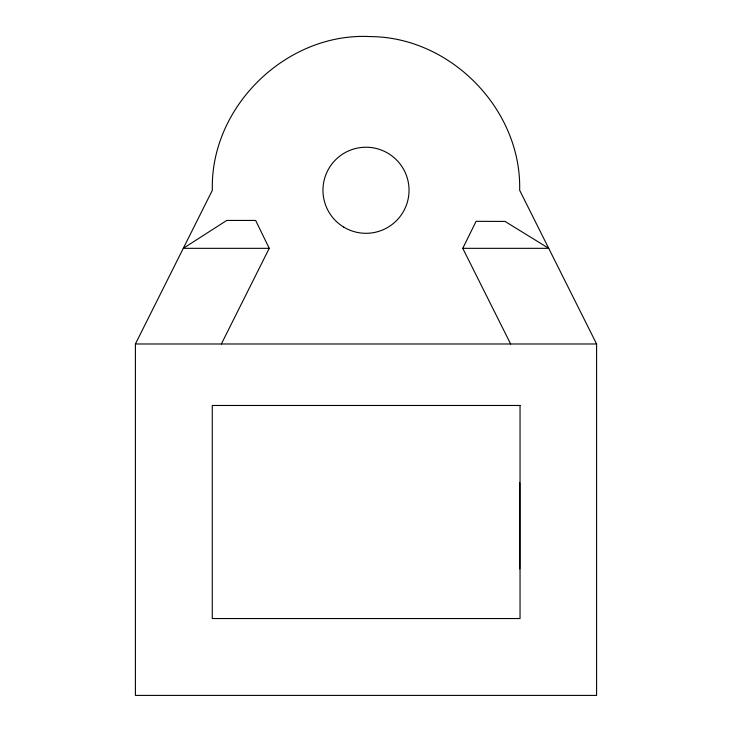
<?xml version="1.0" encoding="UTF-8"?>
<svg xmlns="http://www.w3.org/2000/svg" width="732" height="732" viewBox="0 0 732 732"><rect width="100%" height="100%" fill="white"/><g stroke="black" fill="none" stroke-linecap="round" stroke-linejoin="round"><path stroke-width="1.1" d="M462.761 248.331L476.102 221.32L505.043 221.43L548.716 248.331L462.761 248.331L510.634 343.985M135.411 343.985L212.353 190.265C210.011 106.497 286.788 32.034 370.41 36.6C450.921 37.012 521.724 109.727 519.647 190.265L596.589 343.985L596.589 695.4L135.411 695.4L135.411 343.985L596.589 343.985M221.366 343.985L269.239 248.331L255.651 220.442L226.719 220.442L183.284 248.331L269.239 248.331M519.72 482.8L519.72 568.883M520.04 405.473L212.28 405.473L212.28 618.54L520.04 618.54L520.04 405.473M343.82 227.149A43.042 43.042 0 0 0 409.032 191.025A43.042 43.042 0 0 0 345.147 152.613A43.042 43.042 0 0 0 343.82 227.149"/></g></svg>
